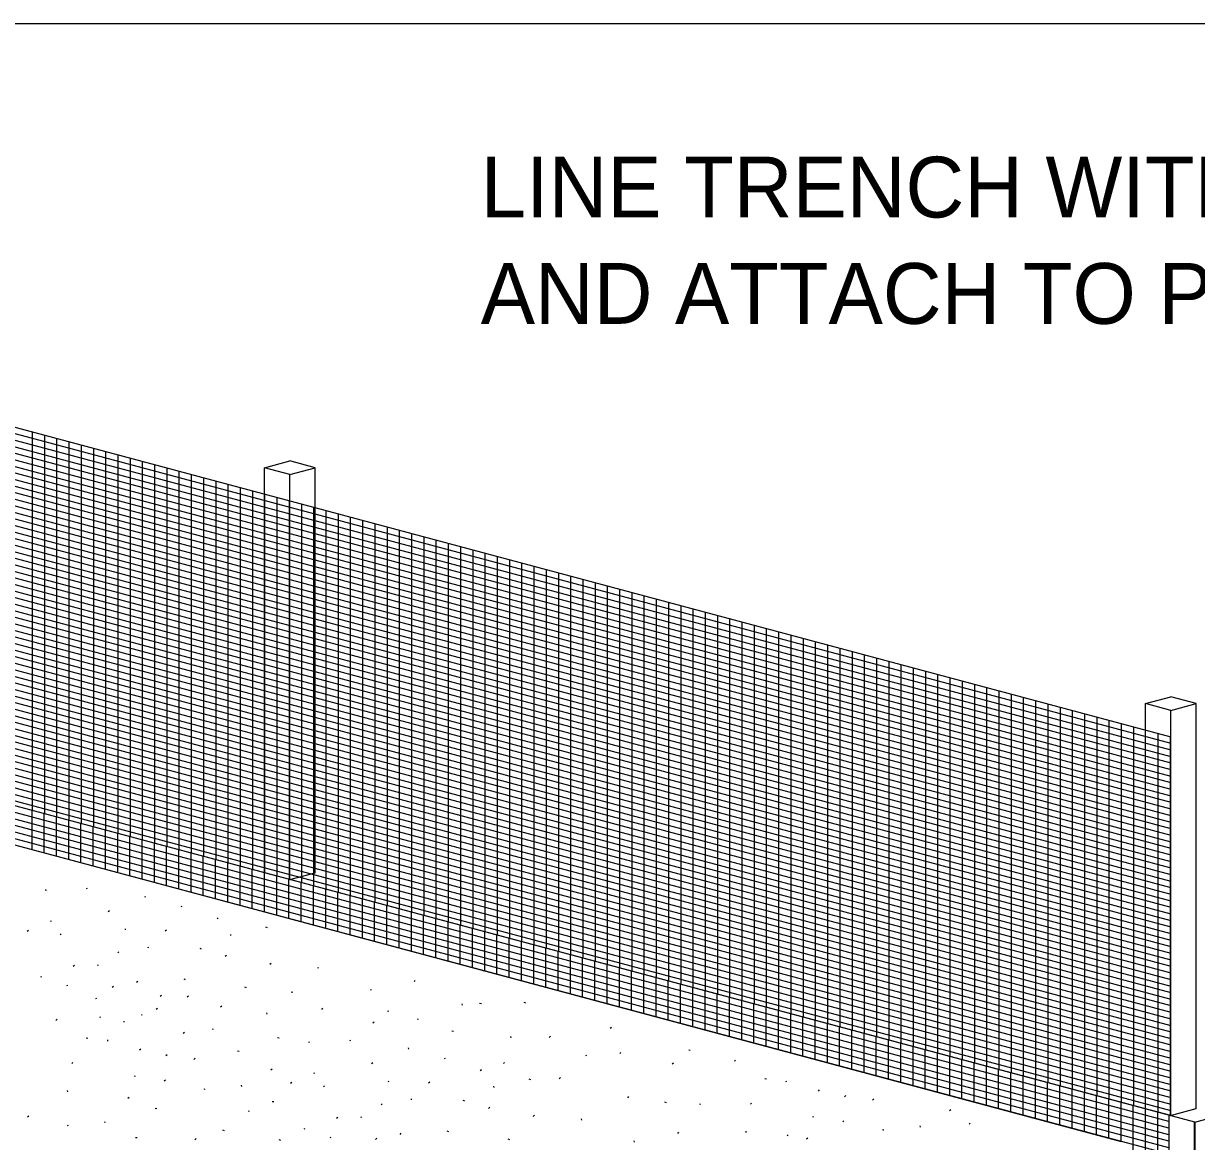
# Model space of a CAD drawing. Extents: x 1007 to 1035.5, y 1000.5 to 1021.5.
# Drawn here: x 1013.101 to 1016.96, y 1011.625 to 1015.305 of the extents above; entities that cross this region are included whole.
import ezdxf

# ---------------------------------------------------------------- set-up
doc = ezdxf.new("R2010")
doc.units = 0
for name, color, linetype in [('Level 1', 7, 'Continuous'), ('Level 11', 7, 'Continuous'), ('Level 5', 7, 'Continuous')]:
    doc.layers.add(name, color=color, linetype=linetype)

msp = doc.modelspace()

# ---------------------------------------------------------------- linework, layer by layer
at = {"layer": 'Level 11'}
for p, q in [((1007, 1015.3049), (1035.5, 1015.3049)), ((1010.9968, 1014.533), (1016.8758, 1012.9577)), ((1010.9968, 1014.5113), (1016.8758, 1012.936)), ((1010.9968, 1014.4898), (1016.8758, 1012.9145)), ((1010.9968, 1014.4682), (1016.8758, 1012.8928)), ((1010.9968, 1014.4466), (1016.8758, 1012.8713)), ((1010.9968, 1014.425), (1016.8758, 1012.8497)), ((1010.9968, 1014.4034), (1016.8758, 1012.8282)), ((1010.9968, 1014.3818), (1016.8758, 1012.8065)), ((1010.9968, 1014.3603), (1016.8758, 1012.785)), ((1010.9968, 1014.3387), (1016.8758, 1012.7633)), ((1010.9968, 1014.3171), (1016.8758, 1012.7418)), ((1010.9968, 1014.2955), (1016.8758, 1012.7202)), ((1010.9968, 1014.2738), (1016.8758, 1012.6986)), ((1010.9968, 1014.2523), (1016.8758, 1012.677)), ((1010.9968, 1014.2308), (1016.8758, 1012.6555)), ((1010.9968, 1014.2092), (1016.8758, 1012.6338)), ((1010.9968, 1014.1876), (1016.8758, 1012.6123)), ((1010.9968, 1014.166), (1016.8758, 1012.5907)), ((1010.9968, 1014.1443), (1016.8758, 1012.5691)), ((1010.9968, 1014.1228), (1016.8758, 1012.5475)), ((1010.9968, 1014.1013), (1016.8758, 1012.526)), ((1010.9968, 1014.0797), (1016.8758, 1012.5043)), ((1010.9968, 1014.058), (1016.8758, 1012.4828)), ((1010.9968, 1014.0365), (1016.8758, 1012.4612)), ((1010.9968, 1014.0148), (1016.8758, 1012.4396)), ((1010.9968, 1013.9933), (1016.8758, 1012.418)), ((1010.9968, 1013.9717), (1016.8758, 1012.3964)), ((1010.9968, 1013.9502), (1016.8758, 1012.3748)), ((1010.9968, 1013.9285), (1016.8758, 1012.3533)), ((1013.1312, 1012.714), (1013.1312, 1013.961)), ((1013.1714, 1012.7033), (1013.1714, 1013.9503)), ((1013.2117, 1012.6925), (1013.2117, 1013.9395)), ((1013.2519, 1012.6817), (1013.2519, 1013.9287)), ((1010.9968, 1013.907), (1016.8758, 1012.3317)), ((1013.2921, 1012.6708), (1013.2921, 1013.9178)), ((1013.3324, 1012.6601), (1013.3324, 1013.9071)), ((1013.3726, 1012.6493), (1013.3726, 1013.8963)), ((1010.9968, 1013.8853), (1016.8758, 1012.3101)), ((1010.9968, 1013.8638), (1016.8758, 1012.2885)), ((1013.4129, 1012.6385), (1013.4129, 1013.8855)), ((1013.4531, 1012.6278), (1013.4531, 1013.8748)), ((1013.4934, 1012.617), (1013.4934, 1013.864)), ((1013.5336, 1012.6062), (1013.5336, 1013.8532)), ((1013.8946, 1013.8429), (1013.9778, 1013.8653)), ((1014.0612, 1013.8429), (1013.9778, 1013.8653)), ((1010.9968, 1013.8422), (1016.8758, 1012.2668)), ((1010.9968, 1013.8207), (1016.8758, 1012.2453)), ((1013.5739, 1012.5953), (1013.5739, 1013.8423)), ((1013.6141, 1012.5847), (1013.6141, 1013.8317)), ((1013.6544, 1012.5738), (1013.6544, 1013.8208)), ((1013.6946, 1012.563), (1013.6946, 1013.81)), ((1013.8946, 1012.5108), (1013.8946, 1013.8429)), ((1013.9779, 1013.8206), (1013.8946, 1013.8429)), ((1013.9779, 1013.8206), (1014.0612, 1013.8429)), ((1013.9779, 1012.4873), (1013.9779, 1013.8206)), ((1014.0612, 1012.5096), (1014.0612, 1013.8429)), ((1010.9968, 1013.799), (1016.8758, 1012.2238)), ((1010.9968, 1013.7774), (1016.8758, 1012.2022)), ((1013.7349, 1012.5523), (1013.7349, 1013.7993)), ((1013.7751, 1012.5415), (1013.7751, 1013.7885)), ((1013.8154, 1012.5307), (1013.8154, 1013.7777)), ((1010.9968, 1013.7558), (1016.8758, 1012.1806)), ((1010.9968, 1013.7343), (1016.8758, 1012.159)), ((1013.8556, 1012.5199), (1013.8556, 1013.7669)), ((1013.8958, 1012.5092), (1013.8958, 1013.7562)), ((1013.9361, 1012.4983), (1013.9361, 1013.7453)), ((1013.9763, 1012.4875), (1013.9763, 1013.7345)), ((1010.9968, 1013.7127), (1016.8758, 1012.1373)), ((1014.0166, 1012.4768), (1014.0166, 1013.7238)), ((1014.0568, 1012.466), (1014.0568, 1013.713)), ((1014.0971, 1012.4552), (1014.0971, 1013.7022)), ((1010.9968, 1013.6911), (1016.8758, 1012.1158)), ((1010.9968, 1013.6695), (1016.8758, 1012.0943)), ((1014.1373, 1012.4444), (1014.1373, 1013.6914)), ((1014.1776, 1012.4337), (1014.1776, 1013.6807)), ((1014.2178, 1012.4228), (1014.2178, 1013.6698)), ((1014.2581, 1012.4121), (1014.2581, 1013.6591)), ((1010.9968, 1013.6479), (1016.8758, 1012.0727)), ((1010.9968, 1013.6263), (1016.8758, 1012.051)), ((1014.2983, 1012.4013), (1014.2983, 1013.6483)), ((1014.3386, 1012.3905), (1014.3386, 1013.6375)), ((1014.3788, 1012.3797), (1014.3788, 1013.6267)), ((1014.4191, 1012.3689), (1014.4191, 1013.6159)), ((1010.9968, 1013.6048), (1016.8758, 1012.0295)), ((1010.9968, 1013.5832), (1016.8758, 1012.0078)), ((1014.4593, 1012.3582), (1014.4593, 1013.6052)), ((1014.4996, 1012.3473), (1014.4996, 1013.5943)), ((1014.5398, 1012.3366), (1014.5398, 1013.5836)), ((1010.9968, 1013.5616), (1016.8758, 1011.9863)), ((1010.9968, 1013.54), (1016.8758, 1011.9647)), ((1014.5801, 1012.3258), (1014.5801, 1013.5728)), ((1014.6203, 1012.315), (1014.6203, 1013.562)), ((1014.6606, 1012.3043), (1014.6606, 1013.5513)), ((1014.7008, 1012.2935), (1014.7008, 1013.5405)), ((1010.9968, 1013.5184), (1016.8758, 1011.9432)), ((1014.7411, 1012.2827), (1014.7411, 1013.5297)), ((1014.7813, 1012.2718), (1014.7813, 1013.5188)), ((1014.8216, 1012.2611), (1014.8216, 1013.5081)), ((1010.9968, 1013.4968), (1016.8758, 1011.9215)), ((1010.9968, 1013.4752), (1016.8758, 1011.8999)), ((1014.8618, 1012.2503), (1014.8618, 1013.4973)), ((1014.9021, 1012.2395), (1014.9021, 1013.4865)), ((1014.9423, 1012.2288), (1014.9423, 1013.4758)), ((1014.9825, 1012.218), (1014.9825, 1013.465)), ((1010.9968, 1013.4537), (1016.8758, 1011.8783)), ((1010.9968, 1013.4321), (1016.8758, 1011.8568)), ((1015.0228, 1012.2072), (1015.0228, 1013.4542)), ((1015.063, 1012.1964), (1015.063, 1013.4434)), ((1015.1033, 1012.1857), (1015.1033, 1013.4327)), ((1016.9544, 1011.6897), (1010.5889, 1013.3953)), ((1010.9968, 1013.4105), (1016.8758, 1011.8352)), ((1010.9968, 1013.3889), (1016.8758, 1011.8137)), ((1015.1435, 1012.1748), (1015.1435, 1013.4218)), ((1015.1838, 1012.164), (1015.1838, 1013.411)), ((1015.224, 1012.1533), (1015.224, 1013.4003)), ((1015.2643, 1012.1425), (1015.2643, 1013.3895)), ((1010.9968, 1013.3673), (1016.8758, 1011.792)), ((1010.9968, 1013.3457), (1016.8758, 1011.7704)), ((1015.3045, 1012.1317), (1015.3045, 1013.3787)), ((1015.3448, 1012.1209), (1015.3448, 1013.3679)), ((1015.385, 1012.1102), (1015.385, 1013.3572)), ((1015.4253, 1012.0993), (1015.4253, 1013.3463)), ((1010.9968, 1013.3242), (1016.8758, 1011.7488)), ((1015.4655, 1012.0885), (1015.4655, 1013.3355)), ((1015.5058, 1012.0778), (1015.5058, 1013.3248)), ((1015.5459, 1012.067), (1015.5459, 1013.314)), ((1016.7133, 1011.625), (1010.5658, 1013.2723)), ((1010.9968, 1013.3026), (1016.8758, 1011.7273)), ((1015.5863, 1012.0562), (1015.5863, 1013.3032)), ((1015.6264, 1012.0454), (1015.6264, 1013.2924)), ((1015.6668, 1012.0347), (1015.6668, 1013.2817)), ((1015.7069, 1012.0238), (1015.7069, 1013.2708)), ((1016.8682, 1011.6912), (1010.9954, 1013.2647)), ((1016.8682, 1011.6697), (1010.9954, 1013.2432)), ((1016.7923, 1011.7331), (1011.0801, 1013.2637)), ((1015.7473, 1012.0131), (1015.7473, 1013.2601)), ((1015.7874, 1012.0023), (1015.7874, 1013.2493)), ((1015.8278, 1011.9915), (1015.8278, 1013.2385)), ((1016.8682, 1011.6481), (1010.9954, 1013.2216)), ((1016.8682, 1011.6265), (1010.9954, 1013.2)), ((1015.8679, 1011.9807), (1015.8679, 1013.2277)), ((1015.9083, 1011.97), (1015.9083, 1013.217)), ((1015.9484, 1011.9592), (1015.9484, 1013.2062)), ((1015.9888, 1011.9483), (1015.9888, 1013.1953)), ((1016.8682, 1011.5835), (1010.9847, 1013.1598)), ((1016.8682, 1011.605), (1010.9954, 1013.1785)), ((1016.0289, 1011.9376), (1016.0289, 1013.1846)), ((1016.0693, 1011.9268), (1016.0693, 1013.1738)), ((1016.1094, 1011.916), (1016.1094, 1013.163)), ((1016.1497, 1011.9053), (1016.1497, 1013.1523)), ((1016.1899, 1011.8945), (1016.1899, 1013.1415)), ((1016.2302, 1011.8837), (1016.2302, 1013.1307)), ((1016.2704, 1011.8728), (1016.2704, 1013.1198)), ((1016.3107, 1011.8621), (1016.3107, 1013.1091)), ((1016.3509, 1011.8513), (1016.3509, 1013.0983)), ((1016.3912, 1011.8405), (1016.3912, 1013.0875)), ((1016.4314, 1011.8298), (1016.4314, 1013.0768)), ((1016.7924, 1013.0665), (1016.8757, 1013.0888)), ((1016.959, 1013.0665), (1016.8757, 1013.0888)), ((1016.4717, 1011.819), (1016.4717, 1013.066)), ((1016.5119, 1011.8082), (1016.5119, 1013.0552)), ((1016.5522, 1011.7974), (1016.5522, 1013.0444)), ((1016.7924, 1011.7343), (1016.7924, 1013.0665)), ((1016.8758, 1013.0442), (1016.7924, 1013.0665)), ((1016.8758, 1013.0442), (1016.959, 1013.0665)), ((1016.8758, 1011.7108), (1016.8758, 1013.0442)), ((1016.959, 1011.7332), (1016.959, 1013.0665)), ((1016.5924, 1011.7867), (1016.5924, 1013.0337)), ((1016.6327, 1011.7758), (1016.6327, 1013.0228)), ((1016.6729, 1011.765), (1016.6729, 1013.012)), ((1016.7131, 1011.7543), (1016.7131, 1013.0013)), ((1016.7534, 1011.7435), (1016.7534, 1012.9905)), ((1016.8339, 1011.7219), (1016.8339, 1012.9689)), ((1016.8741, 1011.7112), (1016.8741, 1012.9582)), ((1013.1284, 1012.7148), (1013.1284, 1012.5857)), ((1013.1688, 1012.7041), (1013.1688, 1012.5748)), ((1013.2089, 1012.6933), (1013.2089, 1012.5641)), ((1013.2493, 1012.6825), (1013.2493, 1012.5533)), ((1013.2894, 1012.6717), (1013.2894, 1012.5425)), ((1013.3298, 1012.661), (1013.3298, 1012.5318)), ((1013.3699, 1012.6502), (1013.3699, 1012.521)), ((1013.4103, 1012.6393), (1013.4103, 1012.5102)), ((1013.4504, 1012.6286), (1013.4504, 1012.4993)), ((1013.4907, 1012.6178), (1013.4907, 1012.4886)), ((1013.5309, 1012.607), (1013.5309, 1012.4778)), ((1013.5712, 1012.5963), (1013.5712, 1012.467)), ((1013.6114, 1012.5855), (1013.6114, 1012.4563)), ((1013.6517, 1012.5747), (1013.6517, 1012.4455)), ((1013.6919, 1012.5638), (1013.6919, 1012.4347)), ((1013.7322, 1012.5531), (1013.7322, 1012.4238)), ((1013.7724, 1012.5423), (1013.7724, 1012.4132)), ((1013.8127, 1012.5315), (1013.8127, 1012.4023)), ((1013.8529, 1012.5208), (1013.8529, 1012.3915)), ((1013.8932, 1012.51), (1013.8932, 1012.3808)), ((1013.9779, 1012.4873), (1013.8946, 1012.5096)), ((1013.9334, 1012.4992), (1013.9334, 1012.37)), ((1013.9779, 1012.4873), (1014.0612, 1012.5096)), ((1013.9737, 1012.4884), (1013.9737, 1012.3592)), ((1014.0139, 1012.4777), (1014.0139, 1012.3484)), ((1014.0541, 1012.4668), (1014.0541, 1012.3377)), ((1014.0944, 1012.456), (1014.0944, 1012.3268)), ((1014.1346, 1012.4453), (1014.1346, 1012.316)), ((1014.1749, 1012.4345), (1014.1749, 1012.3053)), ((1014.2151, 1012.4237), (1014.2151, 1012.2945)), ((1014.2554, 1012.4129), (1014.2554, 1012.2837)), ((1014.2956, 1012.4022), (1014.2956, 1012.2729)), ((1014.3359, 1012.3913), (1014.3359, 1012.2622)), ((1014.3761, 1012.3806), (1014.3761, 1012.2513)), ((1014.4164, 1012.3698), (1014.4164, 1012.2406)), ((1014.4566, 1012.359), (1014.4566, 1012.2298)), ((1014.4969, 1012.3482), (1014.4969, 1012.219)), ((1014.5371, 1012.3374), (1014.5371, 1012.2082)), ((1014.5773, 1012.3267), (1014.5773, 1012.1974)), ((1014.6176, 1012.3158), (1014.6176, 1012.1867)), ((1014.6578, 1012.3051), (1014.6578, 1012.1758)), ((1014.6981, 1012.2943), (1014.6981, 1012.1651)), ((1014.7383, 1012.2835), (1014.7383, 1012.1543)), ((1014.7786, 1012.2727), (1014.7786, 1012.1435)), ((1014.8188, 1012.262), (1014.8188, 1012.1328)), ((1014.8591, 1012.2512), (1014.8591, 1012.122)), ((1014.8993, 1012.2403), (1014.8993, 1012.1112)), ((1014.9396, 1012.2296), (1014.9396, 1012.1003)), ((1014.9798, 1012.2188), (1014.9798, 1012.0896)), ((1015.0201, 1012.208), (1015.0201, 1012.0788)), ((1015.0603, 1012.1973), (1015.0603, 1012.068)), ((1015.1006, 1012.1865), (1015.1006, 1012.0573)), ((1015.1408, 1012.1757), (1015.1408, 1012.0465)), ((1015.1811, 1012.1648), (1015.1811, 1012.0357)), ((1015.2213, 1012.1542), (1015.2213, 1012.0249)), ((1015.2616, 1012.1433), (1015.2616, 1012.0142)), ((1015.3018, 1012.1325), (1015.3018, 1012.0033)), ((1015.3421, 1012.1218), (1015.3421, 1011.9925)), ((1015.3823, 1012.111), (1015.3823, 1011.9818)), ((1015.4226, 1012.1002), (1015.4226, 1011.971)), ((1015.4628, 1012.0894), (1015.4628, 1011.9602)), ((1015.5031, 1012.0787), (1015.5031, 1011.9494)), ((1016.9544, 1011.6897), (1018.3841, 1012.0727)), ((1015.5433, 1012.0678), (1015.5433, 1011.9387)), ((1015.5836, 1012.057), (1015.5836, 1011.9278)), ((1015.6238, 1012.0463), (1015.6238, 1011.917)), ((1015.6641, 1012.0355), (1015.6641, 1011.9063)), ((1015.7043, 1012.0247), (1015.7043, 1011.8955)), ((1015.7445, 1012.0139), (1015.7445, 1011.8847)), ((1015.7848, 1012.0032), (1015.7848, 1011.8739)), ((1015.825, 1011.9923), (1015.825, 1011.8632)), ((1015.8653, 1011.9816), (1015.8653, 1011.8523)), ((1015.9055, 1011.9708), (1015.9055, 1011.8416)), ((1015.9458, 1011.96), (1015.9458, 1011.8308)), ((1015.986, 1011.9492), (1015.986, 1011.82)), ((1016.0263, 1011.9384), (1016.0263, 1011.8092)), ((1016.0665, 1011.9277), (1016.0665, 1011.7985)), ((1016.1068, 1011.9168), (1016.1068, 1011.7877)), ((1016.147, 1011.9061), (1016.147, 1011.7768)), ((1016.1873, 1011.8953), (1016.1873, 1011.7661)), ((1016.2275, 1011.8845), (1016.2275, 1011.7553)), ((1016.2678, 1011.8737), (1016.2678, 1011.7445)), ((1016.3079, 1011.863), (1016.3079, 1011.7338)), ((1016.3483, 1011.8522), (1016.3483, 1011.723)), ((1016.3884, 1011.8413), (1016.3884, 1011.7122)), ((1016.4288, 1011.8306), (1016.4288, 1011.7013)), ((1016.4689, 1011.8198), (1016.4689, 1011.6906)), ((1016.5093, 1011.809), (1016.5093, 1011.6798)), ((1016.5494, 1011.7983), (1016.5494, 1011.669)), ((1016.5898, 1011.7875), (1016.5898, 1011.6583)), ((1016.6299, 1011.7767), (1016.6299, 1011.6475)), ((1016.6703, 1011.7658), (1016.6703, 1011.6367)), ((1016.7104, 1011.7552), (1016.7104, 1011.6259)), ((1016.7508, 1011.7443), (1016.7508, 1011.4748)), ((1016.7909, 1011.7335), (1016.7909, 1011.4641)), ((1016.8758, 1011.7108), (1016.7924, 1011.7332)), ((1016.8741, 1011.7112), (1016.959, 1011.7339)), ((1016.8312, 1011.7228), (1016.8312, 1011.4533)), ((1016.8682, 1011.7128), (1016.8682, 1011.4434)), ((1016.9519, 1011.6904), (1016.9519, 1011.5612)), ((1016.9519, 1011.6904), (1016.9519, 1011.5612)), ((1016.9544, 1011.6897), (1016.9544, 1011.4217))]:
    msp.add_line(p, q, dxfattribs=at)
at = {"layer": 'Level 5'}
for p, q in [((1013.3089, 1012.4603), (1013.3098, 1012.4568)), ((1013.1739, 1012.4545), (1013.1749, 1012.4509)), ((1013.5004, 1012.4335), (1013.5014, 1012.43)), ((1013.3845, 1012.3848), (1013.3804, 1012.3812)), ((1013.6201, 1012.4013), (1013.6211, 1012.3977)), ((1013.1908, 1012.3527), (1013.1917, 1012.3492)), ((1013.7423, 1012.3617), (1013.7381, 1012.358)), ((1013.1176, 1012.3202), (1013.1136, 1012.3165)), ((1013.2259, 1012.3088), (1013.2218, 1012.3052)), ((1013.4354, 1012.3258), (1013.4364, 1012.3223)), ((1013.5718, 1012.3213), (1013.5676, 1012.3177)), ((1013.7819, 1012.3073), (1013.7829, 1012.3037)), ((1013.8979, 1012.3317), (1013.9032, 1012.33)), ((1013.5101, 1012.266), (1013.5111, 1012.2625)), ((1013.4156, 1012.2496), (1013.4114, 1012.246)), ((1013.6811, 1012.2614), (1013.6863, 1012.2598)), ((1013.769, 1012.2382), (1013.7649, 1012.2345)), ((1013.2693, 1012.2047), (1013.2651, 1012.2011)), ((1013.3449, 1012.2078), (1013.3459, 1012.2043)), ((1013.9161, 1012.2118), (1013.912, 1012.2083)), ((1014.0697, 1012.1998), (1014.0706, 1012.1962)), ((1013.1588, 1012.1699), (1013.1598, 1012.1663)), ((1013.4771, 1012.1527), (1013.473, 1012.149)), ((1013.6285, 1012.1606), (1013.6338, 1012.1589)), ((1014.3903, 1012.1558), (1014.3862, 1012.1523)), ((1013.2446, 1012.1413), (1013.2455, 1012.1378)), ((1013.3976, 1012.1362), (1013.3934, 1012.1326)), ((1013.8288, 1012.1343), (1013.834, 1012.1327)), ((1013.9819, 1012.1185), (1013.9872, 1012.1168)), ((1014.2434, 1012.1274), (1014.2443, 1012.1238)), ((1013.3399, 1012.0983), (1013.3409, 1012.0948)), ((1013.5557, 1012.1063), (1013.5516, 1012.1027)), ((1013.6438, 1012.1038), (1013.6398, 1012.1002)), ((1014.5433, 1012.0783), (1014.5443, 1012.0748)), ((1014.6017, 1012.0805), (1014.6075, 1012.0802)), ((1014.7474, 1012.0842), (1014.7527, 1012.0824)), ((1013.3527, 1012.037), (1013.3536, 1012.0334)), ((1013.4911, 1012.0424), (1013.4908, 1012.044)), ((1013.4924, 1012.0403), (1013.4911, 1012.0424)), ((1013.5423, 1012.0638), (1013.5383, 1012.0602)), ((1013.7537, 1012.0712), (1013.7496, 1012.0675)), ((1013.9013, 1012.0485), (1013.9022, 1012.045)), ((1014.0853, 1012.0639), (1014.0813, 1012.0603)), ((1014.2983, 1012.0558), (1014.3036, 1012.0542)), ((1013.2119, 1012.0277), (1013.2078, 1012.024)), ((1013.4311, 1012.0217), (1013.432, 1012.0182)), ((1013.7235, 1011.9976), (1013.7244, 1011.994)), ((1014.2553, 1012.0188), (1014.2511, 1012.0153)), ((1014.3971, 1012.0303), (1014.3981, 1012.0267)), ((1015.0358, 1012.001), (1015.0317, 1011.9973)), ((1013.3079, 1011.9672), (1013.3131, 1011.9655)), ((1013.3773, 1011.9598), (1013.3783, 1011.9562)), ((1013.6309, 1011.9847), (1013.6268, 1011.9811)), ((1013.9373, 1011.9683), (1013.9424, 1011.9667)), ((1014.1749, 1011.9603), (1014.1758, 1011.9568)), ((1014.51, 1011.9895), (1014.5158, 1011.9892)), ((1014.7033, 1011.9708), (1014.7042, 1011.9673)), ((1014.8344, 1011.972), (1014.8303, 1011.9684)), ((1013.4871, 1011.9293), (1013.4829, 1011.9257)), ((1013.8055, 1011.9243), (1013.8108, 1011.9227)), ((1014.04, 1011.9545), (1014.0409, 1011.9509)), ((1014.3664, 1011.9335), (1014.3674, 1011.93)), ((1015.0668, 1011.9188), (1015.0626, 1011.9153)), ((1015.2894, 1011.9275), (1015.2947, 1011.9258)), ((1013.2643, 1011.8858), (1013.2603, 1011.8822)), ((1013.5743, 1011.9107), (1013.5702, 1011.907)), ((1013.6659, 1011.8997), (1013.6618, 1011.896)), ((1014.2506, 1011.8848), (1014.2464, 1011.8812)), ((1014.4861, 1011.9013), (1014.4871, 1011.8977)), ((1014.6839, 1011.8858), (1014.6798, 1011.8822)), ((1014.9514, 1011.9113), (1014.9524, 1011.9077)), ((1015.2393, 1011.8834), (1015.2353, 1011.8798)), ((1015.4439, 1011.8937), (1015.4399, 1011.8901)), ((1013.4663, 1011.8429), (1013.4673, 1011.8393)), ((1013.9194, 1011.8638), (1013.9153, 1011.8602)), ((1014.0568, 1011.8527), (1014.0578, 1011.8492)), ((1014.6083, 1011.8617), (1014.6041, 1011.858)), ((1013.5683, 1011.8275), (1013.5642, 1011.8239)), ((1013.8174, 1011.8107), (1013.8184, 1011.8071)), ((1013.9837, 1011.8202), (1013.9796, 1011.8165)), ((1014.0919, 1011.8088), (1014.0878, 1011.8052)), ((1014.3015, 1011.8258), (1014.3024, 1011.8223)), ((1014.4378, 1011.8213), (1014.4337, 1011.8177)), ((1014.6479, 1011.8073), (1014.6489, 1011.8037)), ((1014.7639, 1011.8317), (1014.7693, 1011.83)), ((1014.8676, 1011.8357), (1014.8634, 1011.832)), ((1015.5399, 1011.8332), (1015.5452, 1011.8315)), ((1015.6093, 1011.8258), (1015.6103, 1011.8223)), ((1013.2449, 1011.7932), (1013.2459, 1011.7896)), ((1013.4488, 1011.7708), (1013.4448, 1011.7673)), ((1013.6959, 1011.7997), (1013.6969, 1011.7962)), ((1014.3761, 1011.766), (1014.3771, 1011.7625)), ((1015.0918, 1011.7732), (1015.0877, 1011.7696)), ((1015.7191, 1011.7953), (1015.715, 1011.7918)), ((1015.8063, 1011.7767), (1015.8023, 1011.773)), ((1015.8979, 1011.7657), (1015.8938, 1011.762)), ((1013.5344, 1011.7358), (1013.5396, 1011.7342)), ((1013.8417, 1011.7277), (1013.8426, 1011.7241)), ((1013.9193, 1011.7578), (1013.9251, 1011.7575)), ((1014.2816, 1011.7496), (1014.2775, 1011.746)), ((1014.5471, 1011.7614), (1014.5524, 1011.7598)), ((1014.635, 1011.7382), (1014.6309, 1011.7345)), ((1015.2098, 1011.7557), (1015.2151, 1011.754)), ((1015.3261, 1011.7508), (1015.3271, 1011.7472)), ((1015.4963, 1011.7518), (1015.4923, 1011.7482)), ((1016.1514, 1011.7298), (1016.1473, 1011.7262)), ((1013.1189, 1011.7088), (1013.1148, 1011.7052)), ((1013.368, 1011.6918), (1013.3689, 1011.6883)), ((1014.1353, 1011.7047), (1014.1312, 1011.7011)), ((1014.2109, 1011.7078), (1014.2119, 1011.7043)), ((1014.7821, 1011.7118), (1014.778, 1011.7083)), ((1014.9358, 1011.6998), (1014.9367, 1011.6962)), ((1015.6983, 1011.709), (1015.6993, 1011.7053)), ((1015.8003, 1011.6935), (1015.7963, 1011.6899)), ((1013.2466, 1011.6809), (1013.2475, 1011.6773)), ((1013.7558, 1011.6638), (1013.7611, 1011.6622)), ((1014.0248, 1011.6699), (1014.0258, 1011.6663)), ((1014.3432, 1011.6527), (1014.3391, 1011.649)), ((1014.4945, 1011.6606), (1014.4998, 1011.6589)), ((1015.2563, 1011.6558), (1015.2522, 1011.6523)), ((1015.477, 1011.6592), (1015.4779, 1011.6557)), ((1015.6171, 1011.6477), (1015.6129, 1011.6441)), ((1015.928, 1011.6657), (1015.9289, 1011.6622)), ((1016.0494, 1011.6767), (1016.0504, 1011.6732)), ((1016.2158, 1011.6862), (1016.2116, 1011.6825)), ((1013.4698, 1011.6391), (1013.4756, 1011.6388)), ((1013.6698, 1011.635), (1013.6656, 1011.6313)), ((1013.9417, 1011.6319), (1013.9469, 1011.6303)), ((1014.1106, 1011.6413), (1014.1116, 1011.6378)), ((1014.2636, 1011.6362), (1014.2595, 1011.6326)), ((1014.6948, 1011.6343), (1014.7001, 1011.6327)), ((1015.1094, 1011.6274), (1015.1103, 1011.6238)), ((1015.6809, 1011.6369), (1015.6768, 1011.6333))]:
    msp.add_line(p, q, dxfattribs=at)

# ---------------------------------------------------------------- texts
at = {"layer": 'Level 1'}
for s, p in [('LINE TRENCH WITH GEOTEXTILE FABRIC', (1014.6056, 1014.6664)), ('AND ATTACH TO POSTS', (1014.6056, 1014.3164))]:
    msp.add_text(s, height=0.2, dxfattribs=at).set_placement(p)

doc.saveas('drawing.dxf')
